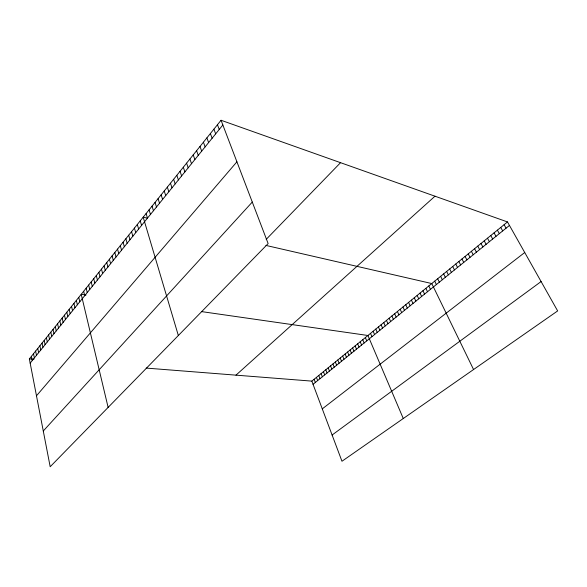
<?xml version="1.0" encoding="UTF-8"?>
<svg xmlns="http://www.w3.org/2000/svg" width="587" height="587" viewBox="0 0 587 587"><rect width="100%" height="100%" fill="white"/><g stroke="black" fill="none" stroke-linecap="round" stroke-linejoin="round"><path stroke-width="0.88" d="M221.05 120.262L268.134 243.583L50.181 466.738L29.35 358.892L221.05 120.262L507.491 221.937L557.65 310.927L341.972 461.25L311.844 381.117L146.17 368.086M30.164 363.111L222.855 124.98M36.475 395.799L236.913 161.807M43.277 430.997L252.285 202.06M266.197 239.364L340.548 162.68M235.974 375.152L434.989 196.197M311.844 381.117L507.491 221.937M313.04 384.316L509.465 225.437M322.278 408.868L524.727 252.513M332.11 435.018L541.097 281.555M29.35 358.892L33.965 359.251M86.003 295.019L81.219 294.329L108.125 407.407M201.341 311.572L367.924 335.485L403.276 418.524M147.3 218.137L143.184 217.19L178.345 335.522M265.926 245.417L431.768 283.543L473.562 369.531M504.108 224.689L506.067 228.189M500.74 227.426L502.685 230.926M497.394 230.148L499.332 233.641M494.078 232.856L495.993 236.341M490.776 235.541L492.676 239.019M487.496 238.205L489.382 241.69M484.231 240.861L486.109 244.339M480.995 243.495L482.852 246.966M477.774 246.114L479.616 249.585M474.575 248.719L476.402 252.183M471.39 251.309L473.21 254.765M468.235 253.877L470.04 257.333M465.095 256.431L466.885 259.887M461.969 258.977L463.745 262.418M458.865 261.501L460.634 264.942M455.783 264.011L457.537 267.445M452.716 266.498L454.455 269.932M449.671 268.978L451.396 272.412M446.641 271.443L448.358 274.87M443.633 273.894L445.335 277.313M440.639 276.33L442.327 279.742M437.667 278.744L439.34 282.156M434.71 281.151L436.376 284.563M428.811 285.95L430.454 289.347M425.868 288.342L427.497 291.739M422.948 290.726L424.562 294.109M420.043 293.089L421.649 296.472M417.152 295.437L418.744 298.82M414.283 297.778L415.86 301.153M411.421 300.096L412.999 303.472M408.589 302.408L410.144 305.776M405.764 304.704L407.312 308.065M402.961 306.986L404.494 310.34M400.173 309.254L401.699 312.607M397.399 311.514L398.911 314.859M394.64 313.752L396.144 317.097M391.903 315.982L393.393 319.321M389.174 318.198L390.663 321.537M386.466 320.407L387.941 323.738M383.773 322.593L385.233 325.924M381.095 324.772L382.548 328.096M378.432 326.944L379.877 330.261M375.783 329.094L377.214 332.411M373.149 331.237L374.572 334.546M370.529 333.372L371.945 336.674M365.341 337.598L366.736 340.886M362.766 339.69L364.145 342.977M360.205 341.773L361.577 345.053M357.659 343.843L359.024 347.122M355.128 345.904L356.485 349.177M352.611 347.952L353.954 351.224M350.101 349.991L351.444 353.257M347.614 352.017L348.942 355.274M345.141 354.027L346.455 357.285M342.676 356.038L343.982 359.288M340.225 358.026L341.524 361.276M337.789 360.007L339.081 363.25M335.368 361.981L336.652 365.217M332.954 363.94L334.23 367.176M330.562 365.892L331.824 369.12M328.177 367.829L329.432 371.057M325.807 369.759L327.054 372.98M323.444 371.681L324.692 374.895M321.104 373.589L322.336 376.795M318.77 375.489L319.996 378.688M316.444 377.375L317.662 380.574M314.14 379.253L315.344 382.453M217.461 124.73L219.237 129.441M213.903 129.155L215.664 133.865M210.381 133.542L212.12 138.246M206.888 137.886L208.605 142.59M203.425 142.193L205.127 146.889M199.998 146.464L201.679 151.153M196.601 150.698L198.259 155.372M193.233 154.887L194.869 159.561M189.895 159.04L191.516 163.707M186.585 163.157L188.185 167.823M183.313 167.244L184.89 171.896M180.062 171.287L181.618 175.939M176.841 175.293L178.382 179.938M173.642 179.27L175.168 183.907M170.479 183.21L171.984 187.84M167.339 187.121L168.829 191.744M164.228 190.988L165.703 195.61M161.146 194.833L162.599 199.441M158.086 198.633L159.525 203.241M155.056 202.412L156.48 207.006M152.048 206.154L153.456 210.748M149.069 209.867L150.455 214.446M146.112 213.543L147.484 218.122M140.234 220.859L141.577 225.423M137.314 224.491L138.642 229.047M134.423 228.094L135.736 232.643M131.554 231.667L132.845 236.209M128.707 235.211L129.984 239.745M125.882 238.726L127.152 243.253M123.079 242.211L124.334 246.731M120.306 245.674L121.546 250.187M117.547 249.101L118.772 253.606M114.817 252.498L116.028 256.996M112.11 255.873L113.306 260.364M109.417 259.219L110.605 263.702M106.753 262.543L107.92 267.019M104.104 265.83L105.264 270.299M101.485 269.103L102.63 273.564M98.88 272.339L100.01 276.793M96.297 275.56L97.413 280.006M93.729 278.744L94.837 283.183M91.19 281.914L92.284 286.346M88.666 285.055L89.752 289.479M86.164 288.166L87.236 292.583M83.677 291.262L84.741 295.672M78.768 297.374L79.803 301.762M76.339 300.397L77.367 304.778M73.933 303.391L74.945 307.771M71.548 306.37L72.546 310.736M69.171 309.32L70.161 313.678M66.815 312.247L67.799 316.606M64.482 315.16L65.451 319.504M62.163 318.044L63.125 322.388M59.859 320.913L60.813 325.242M57.577 323.753L58.517 328.074M55.31 326.577L56.235 330.892M53.057 329.38L53.975 333.687M50.827 332.161L51.729 336.461M48.604 334.92L49.506 339.213M46.402 337.664L47.29 341.95M44.216 340.387L45.096 344.664M42.044 343.087L42.917 347.357M39.894 345.765L40.752 350.028M37.751 348.429L38.603 352.684M35.631 351.07L36.475 355.318M33.525 353.697L34.354 357.938M31.427 356.302L32.256 360.535"/></g></svg>
